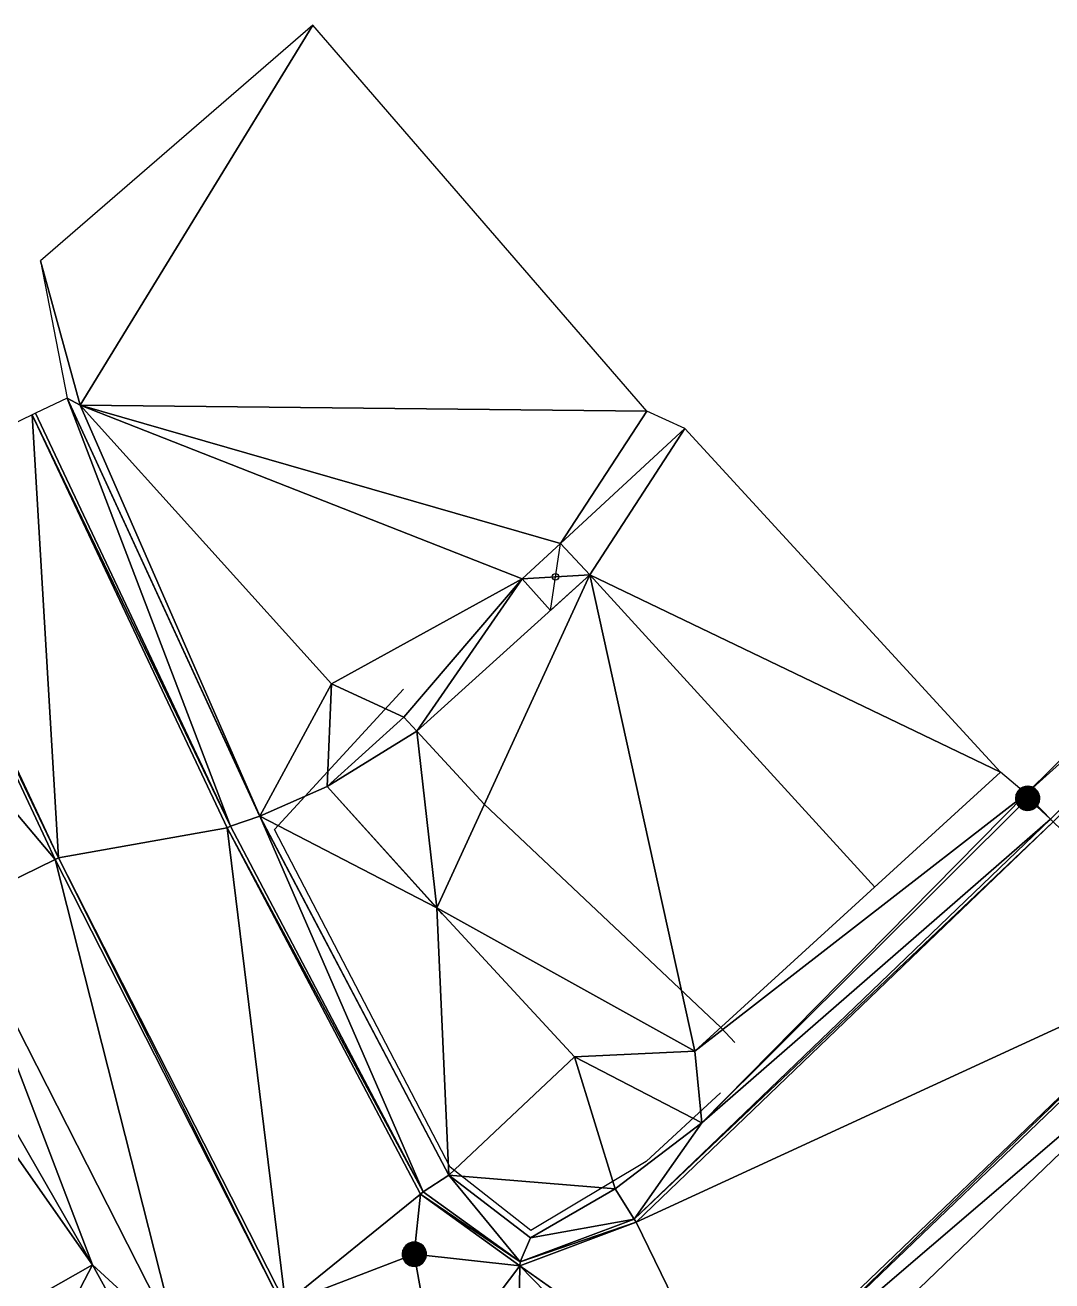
# Model space of a CAD drawing. Header units: metres. Extents: x 7513097.9 to 7513162, y 4691686.1 to 4691732.8.
# Drawn here: x 7513119.41 to 7513144.57, y 4691702 to 4691732.76 of the extents above; entities that cross this region are included whole.
import ezdxf

# ---------------------------------------------------------------- set-up
doc = ezdxf.new("R2010")
doc.units = ezdxf.units.M
doc.header["$PDMODE"] = 32
doc.header["$PDSIZE"] = 0.5
for name, color, linetype in [('Asfallt', 8, 'Continuous'), ('break', 7, 'Continuous'), ('Bunari', 5, 'Continuous'), ('Objekt', 1, 'Continuous'), ('pikat puset fekal', 7, 'Continuous'), ('Puset kanalizimi', 134, 'Continuous'), ('rrethoj', 3, 'Continuous'), ('Terreni', 37, 'Continuous'), ('Trotuari', 47, 'Continuous')]:
    doc.layers.add(name, color=color, linetype=linetype)

# ---------------------------------------------------------------- blocks, each defined once
blk = doc.blocks.new('BUNARI')
at = {"layer": 'Bunari'}
for p, q in [((-0.822, -0.048), (0.124, 0.821)), ((-0.124, -0.822), (0.124, 0.821)), ((0.843, 0.049), (0.124, 0.821)), ((-0.822, -0.048), (0.843, 0.049)), ((-0.124, -0.822), (0.843, 0.049)), ((-0.822, -0.048), (-0.124, -0.822))]:
    blk.add_line(p, q, dxfattribs=at)
blk.add_circle((0, 0), 0.08, dxfattribs=at)
blk = doc.blocks.new('Detail')
for p, q in [((0.032, 0.04), (0, 0.04)), ((0, 0.04), (0, 0)), ((0, 0), (0.032, 0)), ((0.032, 0), (0.032, 0.04))]:
    blk.add_line(p, q)
at = {"color": 250, "true_color": 0x282828}
mesh = blk.add_polyface(dxfattribs=at)
corners = [(0.032, 0), (0, 0.04), (0, 0), (0.032, 0.04)]
mesh.append_faces([[corners[k] for k in face] for face in [(0, 1, 2), (1, 0, 3)]], dxfattribs={"vtx0": -1, "color": 250})
blk = doc.blocks.new('Manhole_cover')
at = {"extrusion": (0, 0, -1)}
blk.add_circle((0, 0), 0.297, dxfattribs=at)
at = {"color": 250, "true_color": 0x383838, "extrusion": (0, 0, -1)}
for radius in [0.279, 0.124, 0.102]:
    blk.add_circle((0, 0), radius, dxfattribs=at)
for p, rotation in [((-0.219, -0.016), 90), ((-0.216, 0.041), 75.00000000000006), ((-0.198, 0.096), 60.00000000000002), ((-0.166, 0.144), 45.00000000000004), ((-0.152, 0), 84.00000000000004), ((-0.142, 0.054), 63), ((-0.124, 0.182), 30), ((-0.113, 0.101), 41.99999999999997), ((-0.072, 0.207), 15.00000000000006), ((-0.069, 0.135), 21.00000000000001), ((0.041, 0.216), 344.9999999999999), ((0.047, 0.144), 336.0000000000002), ((0.095, 0.118), 315.0000000000002), ((0.096, 0.198), 329.9999999999999), ((0.131, 0.076), 294.0000000000001), ((0.144, 0.166), 315), ((0.15, 0.024), 273.0000000000001), ((0.182, 0.124), 299.9999999999999), ((0.207, 0.072), 285.0000000000001), ((0.219, 0.016), 270), ((-0.207, -0.072), 105.0000000000001), ((-0.182, -0.124), 120.0000000000001), ((-0.144, -0.166), 135.0000000000001), ((-0.142, -0.055), 105), ((-0.113, -0.102), 126), ((-0.096, -0.198), 150.0000000000001), ((-0.069, -0.135), 147.0000000000001), ((-0.041, -0.216), 165.0000000000001), ((-0.016, -0.151), 168.0000000000001), ((0.016, -0.219), 180.0000000000001), ((0.04, -0.146), 189.0000000000001), ((0.072, -0.207), 195.0000000000001), ((0.089, -0.123), 210.0000000000001), ((0.124, -0.182), 210.0000000000001), ((0.127, -0.082), 231.0000000000001), ((0.148, -0.031), 252.0000000000001), ((0.166, -0.144), 225.0000000000001), ((0.198, -0.096), 240), ((0.216, -0.041), 255.0000000000001)]:
    blk.add_blockref('Detail', p, dxfattribs=dict(rotation=rotation))
for p in [(-0.016, 0.219), (-0.016, 0.151)]:
    blk.add_blockref('Detail', p)
at = {"color": 250, "true_color": 0x383838}
mesh = blk.add_polyface(dxfattribs=at)
corners = [(-0.292, -0.055), (-0.28, 0.098), (-0.296, 0.022), (-0.279, 0.021), (-0.275, -0.052), (-0.268, -0.129), (-0.252, -0.121), (-0.225, -0.194), (-0.212, -0.182), (-0.167, -0.245), (-0.157, -0.231), (-0.098, -0.28), (-0.092, -0.264), (-0.022, -0.296), (-0.021, -0.279), (0.055, -0.292), (0.052, -0.275), (0.121, -0.252), (0.129, -0.268), (0.182, -0.212), (0.194, -0.225), (0.231, -0.157), (0.245, -0.167), (0.264, -0.092), (0.28, -0.098), (0.279, -0.021), (-0.264, 0.092), (-0.245, 0.167), (-0.231, 0.157), (-0.194, 0.225), (-0.182, 0.212), (-0.129, 0.268), (-0.121, 0.252), (-0.055, 0.292), (-0.052, 0.275), (0.022, 0.296), (0.021, 0.279), (0.092, 0.264), (0.098, 0.28), (0.157, 0.231), (0.167, 0.245), (0.212, 0.182), (0.225, 0.194), (0.252, 0.121), (0.268, 0.129), (0.275, 0.052), (0.292, 0.055), (0.296, -0.022)]
mesh.append_faces([[corners[k] for k in face] for face in [(0, 1, 2), (46, 24, 47)]], dxfattribs={"vtx0": -1, "color": 250})
mesh.append_faces([[corners[k] for k in face] for face in [(3, 0, 4), (4, 5, 6), (6, 7, 8), (8, 9, 10), (10, 11, 12), (12, 13, 14), (14, 15, 16), (16, 15, 17), (17, 18, 19), (19, 20, 21), (21, 22, 23), (23, 24, 25), (1, 26, 27), (26, 1, 3), (27, 28, 29), (29, 30, 31), (31, 32, 33), (33, 34, 35), (35, 37, 38), (38, 39, 40), (40, 41, 42), (42, 43, 44), (44, 45, 46)]], dxfattribs={"vtx0": -1, "vtx1": -1, "color": 250})
mesh.append_faces([[corners[k] for k in face] for face in [(1, 0, 3), (46, 25, 24)]], dxfattribs={"vtx0": -1, "vtx1": -1, "vtx2": -1, "color": 250})
mesh.append_faces([[corners[k] for k in face] for face in [(4, 0, 5), (6, 5, 7), (8, 7, 9), (10, 9, 11), (12, 11, 13), (14, 13, 15), (17, 15, 18), (19, 18, 20), (21, 20, 22), (23, 22, 24), (27, 26, 28), (29, 28, 30), (31, 30, 32), (33, 32, 34), (35, 34, 36), (35, 36, 37), (38, 37, 39), (40, 39, 41), (42, 41, 43), (44, 43, 45), (46, 45, 25)]], dxfattribs={"vtx0": -1, "vtx2": -1, "color": 250})
mesh = blk.add_polyface(dxfattribs=at)
corners = [(-0.182, 0.123), (-0.194, 0.172), (-0.216, 0.143), (-0.166, 0.144), (-0.177, 0.072), (-0.163, 0.1), (-0.144, 0.166), (-0.14, 0.131), (-0.127, 0.082), (-0.143, 0.216), (-0.264, 0.092), (-0.254, 0.051), (-0.231, 0.157), (-0.259, 0.016), (-0.246, 0.082), (-0.232, 0.115), (-0.182, 0.212), (-0.172, 0.194), (-0.121, 0.252), (-0.275, -0.052), (-0.279, 0.021), (-0.259, -0.016), (-0.198, 0.096), (-0.191, 0.004), (-0.188, 0.035), (-0.148, 0.031), (-0.142, 0.054), (-0.142, -0.055), (-0.216, 0.041), (-0.216, -0.042), (-0.208, 0.072), (-0.207, -0.072), (-0.219, 0.016), (-0.219, -0.016)]
mesh.append_faces([[corners[k] for k in face] for face in [(19, 10, 20)]], dxfattribs={"vtx0": -1, "color": 250})
mesh.append_faces([[corners[k] for k in face] for face in [(0, 1, 2), (1, 0, 3), (3, 5, 6), (10, 11, 12), (12, 2, 16), (16, 17, 18), (22, 23, 0), (4, 25, 26), (26, 27, 8), (28, 29, 30), (30, 15, 14), (15, 30, 22), (32, 11, 13), (11, 32, 28)]], dxfattribs={"vtx0": -1, "vtx1": -1, "color": 250})
mesh.append_faces([[corners[k] for k in face] for face in [(3, 0, 4), (6, 5, 7), (6, 7, 9), (11, 10, 13), (12, 14, 15), (16, 2, 1), (18, 17, 9), (10, 19, 21), (0, 24, 4), (25, 27, 26), (22, 30, 31)]], dxfattribs={"vtx0": -1, "vtx1": -1, "vtx2": -1, "color": 250})
mesh.append_faces([[corners[k] for k in face] for face in [(3, 4, 5), (7, 5, 8), (12, 11, 14), (12, 15, 2), (16, 1, 17), (9, 17, 6), (10, 21, 13), (0, 23, 24), (4, 24, 25), (28, 32, 33)]], dxfattribs={"vtx0": -1, "vtx2": -1, "color": 250})
mesh = blk.add_polyface(dxfattribs=at)
corners = [(-0.182, -0.124), (-0.191, 0.004), (-0.198, -0.096), (-0.188, -0.034), (-0.18, -0.065), (-0.259, -0.016), (-0.275, -0.052), (-0.252, -0.121), (-0.254, -0.052), (-0.246, -0.083), (-0.212, -0.182), (-0.232, -0.116), (-0.166, -0.144), (-0.163, -0.099), (-0.142, -0.055), (-0.131, -0.076), (-0.207, -0.072), (-0.198, 0.096), (-0.152, 0), (-0.15, -0.024), (-0.148, 0.031), (-0.127, 0.082), (-0.121, -0.024), (-0.113, -0.102), (-0.106, -0.064), (-0.144, -0.166), (-0.145, -0.125), (-0.117, -0.151), (-0.095, -0.118), (-0.077, -0.097), (-0.069, -0.135), (-0.04, -0.117), (-0.016, -0.151), (0.003, -0.124), (-0.219, -0.016), (-0.216, -0.042), (-0.216, 0.041), (-0.208, 0.072)]
mesh.append_faces([[corners[k] for k in face] for face in [(0, 1, 2), (3, 0, 4), (8, 7, 9), (4, 13, 14), (18, 19, 20), (22, 23, 24), (13, 25, 26), (26, 25, 23), (24, 28, 29), (29, 30, 31), (31, 32, 33)]], dxfattribs={"vtx0": -1, "vtx1": -1, "color": 250})
mesh.append_faces([[corners[k] for k in face] for face in [(1, 0, 3), (5, 7, 8), (9, 10, 11), (0, 12, 4), (4, 12, 13), (16, 2, 17), (17, 2, 1), (21, 14, 15), (21, 15, 22), (23, 28, 24), (34, 35, 36)]], dxfattribs={"vtx0": -1, "vtx1": -1, "vtx2": -1, "color": 250})
mesh.append_faces([[corners[k] for k in face] for face in [(5, 6, 7), (9, 7, 10), (14, 13, 15), (11, 16, 9), (16, 11, 2), (3, 18, 1), (18, 3, 19), (20, 19, 14), (22, 15, 23), (23, 27, 28), (29, 28, 30), (8, 34, 5), (34, 8, 35), (37, 35, 16)]], dxfattribs={"vtx0": -1, "vtx2": -1, "color": 250})
mesh = blk.add_polyface(dxfattribs=at)
corners = [(-0.14, 0.131), (-0.127, 0.082), (-0.113, 0.101), (-0.122, 0.019), (-0.109, 0.059), (-0.089, 0.123), (-0.082, 0.093), (-0.083, 0.172), (-0.069, 0.135), (-0.045, 0.115), (-0.04, 0.146), (-0.003, 0.124), (-0.016, 0.151), (0.016, 0.151), (-0.121, 0.252), (-0.143, 0.216), (-0.116, 0.232), (-0.052, 0.275), (-0.083, 0.246), (-0.096, 0.198), (-0.052, 0.254), (-0.042, 0.216), (-0.016, 0.259), (0.021, 0.279), (-0.016, 0.219), (-0.016, 0.191), (0.016, 0.219), (-0.124, 0.182), (-0.116, 0.152), (-0.121, -0.024), (-0.072, 0.207), (-0.054, 0.183)]
mesh.append_faces([[corners[k] for k in face] for face in [(0, 1, 2), (2, 4, 5), (7, 6, 8), (8, 9, 10), (12, 11, 13), (14, 16, 17), (17, 22, 23), (22, 10, 24), (25, 24, 12), (24, 25, 26), (27, 28, 19), (30, 31, 21)]], dxfattribs={"vtx0": -1, "vtx1": -1, "color": 250})
mesh.append_faces([[corners[k] for k in face] for face in [(2, 1, 3), (5, 6, 7), (10, 11, 12), (17, 16, 18), (18, 19, 5), (18, 5, 7), (17, 21, 22), (22, 21, 10), (24, 10, 12)]], dxfattribs={"vtx0": -1, "vtx1": -1, "vtx2": -1, "color": 250})
mesh.append_faces([[corners[k] for k in face] for face in [(2, 3, 4), (5, 4, 6), (8, 6, 9), (10, 9, 11), (14, 15, 16), (18, 16, 19), (17, 18, 20), (17, 20, 21), (0, 27, 15), (27, 0, 28), (19, 28, 5), (1, 29, 3), (7, 30, 18), (30, 7, 31), (21, 31, 10)]], dxfattribs={"vtx0": -1, "vtx2": -1, "color": 250})
mesh = blk.add_polyface(dxfattribs=at)
corners = [(-0.106, -0.064), (-0.095, -0.035), (-0.102, 0), (-0.077, -0.097), (-0.078, -0.065), (-0.051, -0.088), (-0.04, -0.117), (-0.018, -0.1), (0.003, -0.124), (0.018, -0.1), (0.045, -0.115), (0.051, -0.088), (0.082, -0.093), (0.078, -0.065), (0.095, -0.035), (0.109, -0.059), (0.102, 0), (0.106, 0.064), (0.121, 0.024), (0.122, -0.019), (-0.121, -0.024), (-0.109, 0.059), (-0.122, 0.019), (-0.095, 0.035), (-0.082, 0.093), (-0.078, 0.065), (-0.045, 0.115), (-0.051, 0.088), (-0.018, 0.1), (-0.003, 0.124), (0.018, 0.1), (0.04, 0.117), (0.051, 0.088), (0.077, 0.097), (0.078, 0.065), (0.095, 0.035)]
mesh.append_faces([[corners[k] for k in face] for face in [(18, 15, 19), (20, 21, 22)]], dxfattribs={"vtx0": -1, "color": 250})
mesh.append_faces([[corners[k] for k in face] for face in [(1, 3, 4), (4, 3, 5), (5, 6, 7), (7, 8, 9), (9, 10, 11), (11, 12, 13), (13, 12, 14), (14, 15, 16), (17, 15, 18), (21, 23, 24), (24, 25, 26), (26, 28, 29), (29, 30, 31), (31, 32, 33), (33, 34, 17)]], dxfattribs={"vtx0": -1, "vtx1": -1, "color": 250})
mesh.append_faces([[corners[k] for k in face] for face in [(16, 15, 17), (21, 0, 2)]], dxfattribs={"vtx0": -1, "vtx1": -1, "vtx2": -1, "color": 250})
mesh.append_faces([[corners[k] for k in face] for face in [(0, 1, 2), (1, 0, 3), (5, 3, 6), (7, 6, 8), (9, 8, 10), (11, 10, 12), (14, 12, 15), (21, 20, 0), (21, 2, 23), (24, 23, 25), (26, 25, 27), (26, 27, 28), (29, 28, 30), (31, 30, 32), (33, 32, 34), (17, 34, 35), (17, 35, 16)]], dxfattribs={"vtx0": -1, "vtx2": -1, "color": 250})
at = {"color": 250, "true_color": 0x282828}
mesh = blk.add_polyface(dxfattribs=at)
corners = [(-0.095, -0.035), (-0.095, 0.035), (-0.102, 0), (-0.078, 0.065), (-0.078, -0.065), (-0.051, 0.088), (-0.051, -0.088), (-0.018, 0.1), (-0.018, -0.1), (0.018, 0.1), (0.018, -0.1), (0.051, 0.088), (0.051, -0.088), (0.078, 0.065), (0.078, -0.065), (0.095, 0.035), (0.095, -0.035), (0.102, 0)]
mesh.append_faces([[corners[k] for k in face] for face in [(0, 1, 2), (15, 16, 17)]], dxfattribs={"vtx0": -1, "color": 250})
mesh.append_faces([[corners[k] for k in face] for face in [(1, 0, 3), (3, 4, 5), (5, 6, 7), (7, 8, 9), (9, 10, 11), (11, 12, 13), (13, 14, 15)]], dxfattribs={"vtx0": -1, "vtx1": -1, "color": 250})
mesh.append_faces([[corners[k] for k in face] for face in [(3, 0, 4), (5, 4, 6), (7, 6, 8), (9, 8, 10), (11, 10, 12), (13, 12, 14), (15, 14, 16)]], dxfattribs={"vtx0": -1, "vtx2": -1, "color": 250})
at = {"color": 250, "true_color": 0x383838}
mesh = blk.add_polyface(dxfattribs=at)
corners = [(0.003, -0.124), (0.016, -0.219), (0.008, -0.151), (0.014, -0.191), (0.046, -0.186), (0.016, -0.259), (0.042, -0.216), (0.072, -0.207), (0.062, -0.138), (0.082, -0.173), (0.083, -0.246), (0.096, -0.198), (0.109, -0.157), (0.124, -0.182), (0.045, -0.115), (0.04, -0.146), (0.082, -0.093), (0.089, -0.123), (0.109, -0.059), (0.107, -0.107), (0.127, -0.082), (0.122, -0.019), (0.138, -0.132), (-0.016, -0.259), (-0.021, -0.279), (0.052, -0.275), (0.052, -0.254), (0.121, -0.252), (0.116, -0.232), (0.143, -0.216), (0.131, 0.076), (0.139, -0.061)]
mesh.append_faces([[corners[k] for k in face] for face in [(2, 1, 3), (3, 1, 4), (8, 7, 9), (9, 11, 12), (14, 8, 16), (16, 17, 18), (18, 20, 21), (12, 19, 17), (19, 12, 22), (23, 25, 5), (6, 25, 26), (26, 27, 10), (11, 27, 28), (28, 27, 29)]], dxfattribs={"vtx0": -1, "vtx1": -1, "color": 250})
mesh.append_faces([[corners[k] for k in face] for face in [(0, 1, 2), (4, 5, 6), (4, 7, 8), (9, 10, 11), (14, 4, 8), (18, 17, 19), (22, 12, 13), (5, 25, 6), (10, 27, 11), (30, 21, 20), (20, 31, 30)]], dxfattribs={"vtx0": -1, "vtx1": -1, "vtx2": -1, "color": 250})
mesh.append_faces([[corners[k] for k in face] for face in [(4, 1, 5), (4, 6, 7), (9, 7, 10), (12, 11, 13), (2, 14, 0), (14, 2, 15), (14, 15, 4), (16, 8, 17), (18, 19, 20), (23, 24, 25), (26, 25, 27)]], dxfattribs={"vtx0": -1, "vtx2": -1, "color": 250})
mesh = blk.add_polyface(dxfattribs=at)
corners = [(0.047, 0.144), (0.072, 0.208), (0.041, 0.216), (0.063, 0.181), (0.092, 0.168), (0.082, 0.246), (0.016, 0.151), (0.04, 0.117), (0.016, 0.191), (0.016, 0.259), (0.021, 0.279), (0.051, 0.254), (0.092, 0.264), (0.123, 0.146), (0.096, 0.198), (0.095, 0.118), (0.123, 0.182), (0.143, 0.216), (0.144, 0.166), (0.146, 0.124), (0.166, 0.144), (-0.016, 0.259), (0.016, 0.219), (-0.016, 0.191), (0.076, 0.132), (0.077, 0.097), (0.168, 0.092), (0.194, 0.172), (0.182, 0.124), (0.216, 0.143), (0.212, 0.182), (0.252, 0.121), (0.115, 0.232), (0.157, 0.231), (0.172, 0.194)]
mesh.append_faces([[corners[k] for k in face] for face in [(1, 4, 5), (6, 7, 8), (10, 11, 12), (13, 14, 15), (14, 13, 16), (16, 13, 17), (18, 19, 20), (22, 8, 9), (24, 25, 4), (20, 26, 27), (30, 29, 31), (12, 32, 33), (32, 12, 14), (33, 34, 30)]], dxfattribs={"vtx0": -1, "vtx1": -1, "color": 250})
mesh.append_faces([[corners[k] for k in face] for face in [(8, 7, 9), (9, 7, 10), (10, 7, 2), (12, 5, 4), (17, 13, 18), (7, 0, 2), (4, 15, 12), (27, 29, 30), (14, 12, 15), (33, 17, 18)]], dxfattribs={"vtx0": -1, "vtx1": -1, "vtx2": -1, "color": 250})
mesh.append_faces([[corners[k] for k in face] for face in [(0, 1, 2), (1, 0, 3), (1, 3, 4), (10, 2, 11), (12, 11, 5), (18, 13, 19), (10, 21, 9), (22, 23, 8), (27, 28, 29), (33, 32, 17), (33, 18, 34), (30, 34, 27)]], dxfattribs={"vtx0": -1, "vtx2": -1, "color": 250})
mesh = blk.add_polyface(dxfattribs=at)
corners = [(0.016, 0.151), (-0.003, 0.124), (0.04, 0.117), (0.191, -0.006), (0.198, -0.096), (0.198, 0.096), (0.207, 0.072), (0.232, 0.116), (0.246, 0.083), (0.208, -0.072), (0.216, 0.042), (0.216, -0.041), (0.219, 0.016), (0.254, 0.052), (0.259, 0.016), (0.047, 0.144), (0.077, 0.097), (0.076, 0.132), (0.092, 0.168), (0.095, 0.118), (0.106, 0.064), (0.118, 0.096), (0.121, 0.024), (0.131, 0.076), (0.146, 0.124), (0.122, -0.019), (0.168, 0.092), (0.166, 0.144), (0.194, 0.172), (0.182, 0.124), (0.18, 0.063), (0.252, 0.121), (0.216, 0.143), (0.275, 0.052), (0.259, -0.016), (0.139, -0.061), (0.144, 0.047), (0.148, -0.031), (0.15, 0.024), (0.189, 0.026), (0.151, -0.008)]
mesh.append_faces([[corners[k] for k in face] for face in [(5, 6, 7), (10, 12, 13), (15, 16, 17), (19, 20, 21), (21, 23, 24), (31, 13, 33), (36, 38, 30), (29, 39, 5)]], dxfattribs={"vtx0": -1, "vtx1": -1, "color": 250})
mesh.append_faces([[corners[k] for k in face] for face in [(3, 4, 5), (5, 4, 6), (10, 11, 12), (18, 16, 19), (21, 22, 23), (24, 26, 27), (28, 26, 29), (31, 7, 8), (33, 13, 14), (36, 37, 38), (30, 39, 29)]], dxfattribs={"vtx0": -1, "vtx1": -1, "vtx2": -1, "color": 250})
mesh.append_faces([[corners[k] for k in face] for face in [(0, 1, 2), (7, 6, 8), (9, 10, 6), (13, 12, 14), (15, 2, 16), (19, 16, 20), (21, 20, 22), (23, 22, 25), (24, 23, 26), (29, 26, 30), (31, 32, 7), (31, 8, 13), (33, 14, 34), (35, 36, 23), (30, 38, 39), (5, 39, 3), (37, 40, 38)]], dxfattribs={"vtx0": -1, "vtx2": -1, "color": 250})
mesh = blk.add_polyface(dxfattribs=at)
corners = [(0.138, -0.132), (0.124, -0.182), (0.143, -0.216), (0.144, -0.166), (0.158, -0.107), (0.166, -0.144), (0.182, -0.123), (0.186, -0.044), (0.176, -0.074), (0.198, -0.096), (0.191, -0.006), (0.216, 0.042), (0.208, -0.072), (0.216, -0.041), (0.121, -0.252), (0.182, -0.212), (0.172, -0.194), (0.194, -0.172), (0.231, -0.157), (0.216, -0.143), (0.232, -0.115), (0.264, -0.092), (0.246, -0.082), (0.254, -0.051), (0.259, -0.016), (0.275, 0.052), (0.279, -0.021), (0.219, -0.016), (0.219, 0.016), (0.207, 0.072), (0.139, -0.061), (0.127, -0.082), (0.144, 0.047), (0.148, -0.031), (0.151, -0.008)]
mesh.append_faces([[corners[k] for k in face] for face in [(25, 21, 26)]], dxfattribs={"vtx0": -1, "color": 250})
mesh.append_faces([[corners[k] for k in face] for face in [(0, 3, 4), (3, 15, 16), (16, 15, 17), (19, 18, 20), (22, 21, 23), (27, 23, 24), (12, 20, 22), (30, 4, 8), (6, 17, 19), (34, 7, 10)]], dxfattribs={"vtx0": -1, "vtx1": -1, "color": 250})
mesh.append_faces([[corners[k] for k in face] for face in [(0, 2, 3), (7, 9, 10), (2, 15, 3), (17, 18, 19), (20, 21, 22), (23, 21, 24), (25, 24, 21), (9, 12, 29), (8, 4, 5), (8, 5, 6)]], dxfattribs={"vtx0": -1, "vtx1": -1, "vtx2": -1, "color": 250})
mesh.append_faces([[corners[k] for k in face] for face in [(0, 1, 2), (4, 3, 5), (6, 7, 8), (7, 6, 9), (11, 12, 13), (2, 14, 15), (17, 15, 18), (20, 18, 21), (13, 27, 28), (27, 13, 23), (12, 9, 20), (30, 31, 4), (6, 5, 17), (32, 30, 33), (34, 33, 7)]], dxfattribs={"vtx0": -1, "vtx2": -1, "color": 250})
mesh = blk.add_polyface(dxfattribs=at)
corners = [(-0.096, -0.198), (-0.117, -0.151), (-0.123, -0.182), (-0.09, -0.169), (-0.092, -0.264), (-0.082, -0.246), (-0.021, -0.279), (-0.051, -0.254), (-0.041, -0.216), (-0.024, -0.19), (-0.016, -0.151), (-0.016, -0.219), (0.016, -0.219), (0.003, -0.124), (-0.232, -0.116), (-0.212, -0.182), (-0.216, -0.143), (-0.182, -0.124), (-0.194, -0.172), (-0.166, -0.144), (-0.157, -0.231), (-0.172, -0.194), (-0.144, -0.166), (-0.143, -0.216), (-0.115, -0.232), (-0.016, -0.259), (-0.163, -0.099), (-0.113, -0.102), (-0.04, -0.117), (-0.069, -0.135), (-0.047, -0.144), (-0.055, -0.183), (-0.072, -0.208)]
mesh.append_faces([[corners[k] for k in face] for face in [(0, 1, 2), (1, 0, 3), (5, 6, 7), (7, 6, 8), (9, 6, 10), (14, 15, 16), (16, 15, 17), (20, 18, 15), (18, 20, 21), (21, 20, 22), (23, 4, 24), (24, 4, 0), (22, 26, 19), (30, 29, 31), (31, 8, 9)]], dxfattribs={"vtx0": -1, "vtx1": -1, "color": 250})
mesh.append_faces([[corners[k] for k in face] for face in [(3, 0, 4), (3, 4, 5), (8, 6, 9), (10, 6, 11), (10, 12, 13), (17, 15, 18), (22, 20, 23), (27, 22, 23), (27, 2, 1), (28, 29, 30), (29, 32, 31)]], dxfattribs={"vtx0": -1, "vtx1": -1, "vtx2": -1, "color": 250})
mesh.append_faces([[corners[k] for k in face] for face in [(5, 4, 6), (10, 11, 12), (17, 18, 19), (23, 20, 4), (6, 25, 11), (27, 23, 2), (28, 30, 10), (5, 29, 3), (29, 5, 32), (31, 32, 8)]], dxfattribs={"vtx0": -1, "vtx2": -1, "color": 250})

msp = doc.modelspace()

# ---------------------------------------------------------------- linework, layer by layer
at = {"layer": 'Asfallt'}
for points in [[(7513119.586, 4691723.213, 574.489), (7513124.365, 4691713.098, 574.401), (7513129.1, 4691704.123, 574.484), (7513131.532, 4691702.371, 574.522), (7513134.384, 4691703.44, 574.53), (7513144.601, 4691713.246, 574.604), (7513157.838, 4691726.317, 574.615)], [(7513143.3, 4691688.534, 574.432), (7513136.091, 4691697.604, 574.446), (7513135.986, 4691697.808, 574.458), (7513136.672, 4691698.744, 574.509), (7513148.195, 4691709.801, 574.604), (7513161.27, 4691722.668, 574.795)], [(7513115.96, 4691721.468, 574.557), (7513120.229, 4691712.364, 574.525), (7513125.791, 4691701.453, 574.474), (7513126.424, 4691698.811, 574.472), (7513124.972, 4691696.911, 574.421), (7513118.464, 4691691.986, 574.304)]]:
    msp.add_polyline3d(points, dxfattribs=at)
at = {"layer": 'break', "elevation": 586.361, "flags": 128}
for points in [[(7513133.253, 4691719.292), (7513140.229, 4691711.645)], [(7513136.462, 4691708.209), (7513130.658, 4691713.676), (7513129.008, 4691715.466)]]:
    msp.add_lwpolyline(points, dxfattribs=at)
at = {"layer": 'Objekt'}
for p, q in [((7513126.817, 4691714.112, 574.793), (7513128.695, 4691715.812, 574.762)), ((7513129.008, 4691715.466, 574.793), (7513128.695, 4691715.812, 574.762)), ((7513129.63, 4691710.985, 574.793), (7513126.817, 4691714.112, 574.793))]:
    msp.add_line(p, q, dxfattribs=at)
at = {"layer": 'Objekt', "elevation": 585.861, "flags": 128}
msp.add_lwpolyline([(7513136.798, 4691707.84), (7513136.462, 4691708.209)], dxfattribs=at)
at = {"layer": 'pikat puset fekal'}
for p in [(7513143.976, 4691713.821, 574.793), (7513128.95, 4691702.657, 574.345)]:
    msp.add_point(p, dxfattribs=at)
at = {"layer": 'rrethoj'}
msp.add_polyline3d([(7513136.448, 4691706.611, 574.662), (7513134.63, 4691704.924, 574.639), (7513131.807, 4691703.238, 574.645), (7513129.825, 4691704.786, 574.561), (7513125.524, 4691713.057, 574.608), (7513128.685, 4691716.493, 574.88)], dxfattribs=at)
at = {"layer": 'Terreni', "linetype": 'Continuous', "lineweight": -3}
for points in [[(7513120.762, 4691723.447, 574.764), (7513126.462, 4691732.756, 574.764), (7513119.792, 4691726.983, 574.764)], [(7513120.762, 4691723.447, 574.764), (7513134.642, 4691723.305, 574.764), (7513126.462, 4691732.756, 574.764)], [(7513120.762, 4691723.447, 574.764), (7513119.792, 4691726.983, 574.764), (7513120.446, 4691723.619, 574.662)], [(7513157.17, 4691726.993, 574.788), (7513143.938, 4691713.927, 574.777), (7513157.775, 4691726.381, 574.688)], [(7513143.938, 4691713.927, 574.777), (7513144.538, 4691713.311, 574.727), (7513157.775, 4691726.381, 574.688)], [(7513157.838, 4691726.317, 574.615), (7513157.775, 4691726.381, 574.688), (7513144.538, 4691713.311, 574.727)], [(7513157.838, 4691726.317, 574.615), (7513144.538, 4691713.311, 574.727), (7513144.601, 4691713.246, 574.604)], [(7513120.446, 4691723.619, 574.662), (7513119.667, 4691723.251, 574.562), (7513124.446, 4691713.138, 574.474)], [(7513125.166, 4691713.38, 574.574), (7513120.762, 4691723.447, 574.764), (7513120.446, 4691723.619, 574.662)], [(7513120.446, 4691723.619, 574.662), (7513124.446, 4691713.138, 574.474), (7513125.166, 4691713.38, 574.574)], [(7513120.762, 4691723.447, 574.764), (7513132.534, 4691720.064, 574.793), (7513134.642, 4691723.305, 574.764)], [(7513120.762, 4691723.447, 574.764), (7513131.588, 4691719.195, 574.848), (7513132.534, 4691720.064, 574.793)], [(7513120.762, 4691723.447, 574.764), (7513126.921, 4691716.622, 574.764), (7513131.588, 4691719.195, 574.848)], [(7513125.166, 4691713.38, 574.574), (7513126.921, 4691716.622, 574.764), (7513120.762, 4691723.447, 574.764)], [(7513120.229, 4691712.364, 574.525), (7513119.586, 4691723.213, 574.489), (7513115.96, 4691721.468, 574.557)], [(7513124.446, 4691713.138, 574.474), (7513119.667, 4691723.251, 574.562), (7513119.586, 4691723.213, 574.489)], [(7513119.586, 4691723.213, 574.489), (7513120.229, 4691712.364, 574.525), (7513124.365, 4691713.098, 574.401)], [(7513124.446, 4691713.138, 574.474), (7513119.586, 4691723.213, 574.489), (7513124.365, 4691713.098, 574.401)], [(7513135.579, 4691722.875, 574.793), (7513134.642, 4691723.305, 574.764), (7513132.534, 4691720.064, 574.793)], [(7513135.579, 4691722.875, 574.793), (7513132.534, 4691720.064, 574.793), (7513133.253, 4691719.292, 574.793)], [(7513135.579, 4691722.875, 574.793), (7513133.253, 4691719.292, 574.793), (7513143.314, 4691714.459, 574.793)], [(7513115.879, 4691721.43, 574.68), (7513113.438, 4691720.285, 574.63), (7513120.148, 4691712.324, 574.648)], [(7513115.879, 4691721.43, 574.68), (7513120.229, 4691712.364, 574.525), (7513115.96, 4691721.468, 574.557)], [(7513120.148, 4691712.324, 574.648), (7513120.229, 4691712.364, 574.525), (7513115.879, 4691721.43, 574.68)], [(7513115.879, 4691721.43, 574.68), (7513120.148, 4691712.324, 574.648), (7513115.879, 4691721.43, 574.68)], [(7513120.148, 4691712.324, 574.648), (7513113.438, 4691720.285, 574.63), (7513117.726, 4691711.14, 574.557)], [(7513132.534, 4691720.064, 574.793), (7513131.588, 4691719.195, 574.848), (7513133.253, 4691719.292, 574.793)], [(7513126.921, 4691716.622, 574.764), (7513128.695, 4691715.812, 574.762), (7513131.588, 4691719.195, 574.848)], [(7513129.008, 4691715.466, 574.793), (7513131.588, 4691719.195, 574.848), (7513128.695, 4691715.812, 574.762)], [(7513129.008, 4691715.466, 574.793), (7513129.501, 4691711.137, 574.793), (7513133.253, 4691719.292, 574.793)], [(7513129.008, 4691715.466, 574.793), (7513133.253, 4691719.292, 574.793), (7513131.588, 4691719.195, 574.848)], [(7513135.823, 4691707.626, 574.793), (7513133.253, 4691719.292, 574.793), (7513129.501, 4691711.137, 574.793)], [(7513143.314, 4691714.459, 574.793), (7513133.253, 4691719.292, 574.793), (7513135.823, 4691707.626, 574.793)], [(7513125.166, 4691713.38, 574.574), (7513126.817, 4691714.112, 574.793), (7513126.921, 4691716.622, 574.764)], [(7513126.817, 4691714.112, 574.793), (7513128.695, 4691715.812, 574.762), (7513126.921, 4691716.622, 574.764)], [(7513129.008, 4691715.466, 574.793), (7513128.695, 4691715.812, 574.762), (7513126.817, 4691714.112, 574.793)], [(7513129.008, 4691715.466, 574.793), (7513126.817, 4691714.112, 574.793), (7513129.501, 4691711.137, 574.793)], [(7513143.938, 4691713.927, 574.777), (7513143.314, 4691714.459, 574.793), (7513135.823, 4691707.626, 574.793)], [(7513125.166, 4691713.38, 574.574), (7513129.501, 4691711.137, 574.793), (7513126.817, 4691714.112, 574.793)], [(7513143.938, 4691713.927, 574.777), (7513135.823, 4691707.626, 574.793), (7513135.994, 4691705.87, 574.654)], [(7513143.976, 4691713.821, 574.793), (7513143.938, 4691713.927, 574.777), (7513135.994, 4691705.87, 574.654)], [(7513144.538, 4691713.311, 574.727), (7513143.938, 4691713.927, 574.777), (7513143.976, 4691713.821, 574.793)], [(7513135.994, 4691705.87, 574.654), (7513144.538, 4691713.311, 574.727), (7513143.976, 4691713.821, 574.793)], [(7513125.166, 4691713.38, 574.574), (7513124.446, 4691713.138, 574.474), (7513129.17, 4691704.184, 574.489)], [(7513129.794, 4691704.595, 574.561), (7513129.501, 4691711.137, 574.793), (7513125.166, 4691713.38, 574.574)], [(7513125.166, 4691713.38, 574.574), (7513129.17, 4691704.184, 574.489), (7513129.794, 4691704.595, 574.561)], [(7513144.601, 4691713.246, 574.604), (7513144.538, 4691713.311, 574.727), (7513134.335, 4691703.518, 574.653)], [(7513144.538, 4691713.311, 574.727), (7513135.994, 4691705.87, 574.654), (7513134.335, 4691703.518, 574.653)], [(7513144.601, 4691713.246, 574.604), (7513134.335, 4691703.518, 574.653), (7513134.384, 4691703.44, 574.53)], [(7513148.195, 4691709.801, 574.604), (7513144.601, 4691713.246, 574.604), (7513134.384, 4691703.44, 574.53)], [(7513125.791, 4691701.453, 574.474), (7513124.365, 4691713.098, 574.401), (7513120.229, 4691712.364, 574.525)], [(7513124.365, 4691713.098, 574.401), (7513129.17, 4691704.184, 574.489), (7513124.446, 4691713.138, 574.474)], [(7513124.365, 4691713.098, 574.401), (7513129.1, 4691704.123, 574.484), (7513129.17, 4691704.184, 574.489)], [(7513125.791, 4691701.453, 574.474), (7513129.1, 4691704.123, 574.484), (7513124.365, 4691713.098, 574.401)], [(7513123.159, 4691700.482, 574.647), (7513120.148, 4691712.324, 574.648), (7513117.726, 4691711.14, 574.557)], [(7513120.148, 4691712.324, 574.648), (7513117.726, 4691711.14, 574.557), (7513120.148, 4691712.324, 574.648)], [(7513125.706, 4691701.422, 574.597), (7513120.229, 4691712.364, 574.525), (7513120.148, 4691712.324, 574.648)], [(7513120.148, 4691712.324, 574.648), (7513123.159, 4691700.482, 574.647), (7513125.706, 4691701.422, 574.597)], [(7513120.148, 4691712.324, 574.648), (7513125.706, 4691701.422, 574.597), (7513120.148, 4691712.324, 574.648)], [(7513125.706, 4691701.422, 574.597), (7513125.706, 4691701.422, 574.597), (7513120.148, 4691712.324, 574.648)], [(7513120.229, 4691712.364, 574.525), (7513125.706, 4691701.422, 574.597), (7513125.791, 4691701.453, 574.474)], [(7513117.726, 4691711.14, 574.557), (7513116.956, 4691709.532, 574.499), (7513121.063, 4691702.395, 574.499)], [(7513117.726, 4691711.14, 574.557), (7513121.063, 4691702.395, 574.499), (7513123.159, 4691700.482, 574.647)], [(7513135.823, 4691707.626, 574.793), (7513129.501, 4691711.137, 574.793), (7513132.871, 4691707.488, 574.793)], [(7513132.871, 4691707.488, 574.793), (7513129.501, 4691711.137, 574.793), (7513129.794, 4691704.595, 574.561)], [(7513111.637, 4691697.039, 574.499), (7513121.063, 4691702.395, 574.499), (7513115.996, 4691709.617, 574.542)], [(7513116.956, 4691709.532, 574.499), (7513115.996, 4691709.617, 574.542), (7513121.063, 4691702.395, 574.499)], [(7513148.195, 4691709.801, 574.604), (7513134.384, 4691703.44, 574.53), (7513136.672, 4691698.744, 574.509)], [(7513136.74, 4691698.685, 574.632), (7513148.195, 4691709.801, 574.604), (7513136.672, 4691698.744, 574.509)], [(7513136.74, 4691698.685, 574.632), (7513148.258, 4691709.737, 574.727), (7513148.195, 4691709.801, 574.604)], [(7513136.74, 4691698.685, 574.632), (7513148.892, 4691709.084, 574.777), (7513148.258, 4691709.737, 574.727)], [(7513136.74, 4691698.685, 574.632), (7513137.427, 4691698.083, 574.682), (7513148.892, 4691709.084, 574.777)], [(7513133.867, 4691704.261, 574.703), (7513132.871, 4691707.488, 574.793), (7513129.794, 4691704.595, 574.561)], [(7513135.823, 4691707.626, 574.793), (7513132.871, 4691707.488, 574.793), (7513135.994, 4691705.87, 574.654)], [(7513133.867, 4691704.261, 574.703), (7513135.994, 4691705.87, 574.654), (7513132.871, 4691707.488, 574.793)], [(7513133.867, 4691704.261, 574.703), (7513134.335, 4691703.518, 574.653), (7513135.994, 4691705.87, 574.654)], [(7513131.546, 4691702.472, 574.562), (7513129.794, 4691704.595, 574.561), (7513129.17, 4691704.184, 574.489)], [(7513133.867, 4691704.261, 574.703), (7513129.794, 4691704.595, 574.561), (7513131.795, 4691703.06, 574.643)], [(7513131.546, 4691702.472, 574.562), (7513131.795, 4691703.06, 574.643), (7513129.794, 4691704.595, 574.561)], [(7513128.95, 4691702.657, 574.345), (7513129.1, 4691704.123, 574.484), (7513125.791, 4691701.453, 574.474)], [(7513129.1, 4691704.123, 574.484), (7513128.95, 4691702.657, 574.345), (7513131.532, 4691702.371, 574.522)], [(7513131.546, 4691702.472, 574.562), (7513129.17, 4691704.184, 574.489), (7513129.1, 4691704.123, 574.484)], [(7513131.546, 4691702.472, 574.562), (7513129.1, 4691704.123, 574.484), (7513131.532, 4691702.371, 574.522)], [(7513133.867, 4691704.261, 574.703), (7513131.795, 4691703.06, 574.643), (7513134.335, 4691703.518, 574.653)], [(7513131.546, 4691702.472, 574.562), (7513131.532, 4691702.371, 574.522), (7513134.384, 4691703.44, 574.53)], [(7513131.532, 4691702.371, 574.522), (7513136.672, 4691698.744, 574.509), (7513134.384, 4691703.44, 574.53)], [(7513131.546, 4691702.472, 574.562), (7513134.384, 4691703.44, 574.53), (7513134.335, 4691703.518, 574.653)], [(7513134.335, 4691703.518, 574.653), (7513131.795, 4691703.06, 574.643), (7513131.546, 4691702.472, 574.562)], [(7513128.95, 4691702.657, 574.345), (7513125.791, 4691701.453, 574.474), (7513129.487, 4691699.665, 574.475)], [(7513131.532, 4691702.371, 574.522), (7513128.95, 4691702.657, 574.345), (7513129.487, 4691699.665, 574.475)], [(7513111.637, 4691697.039, 574.499), (7513116.783, 4691694.207, 574.477), (7513121.063, 4691702.395, 574.499)], [(7513122.989, 4691698.904, 574.64), (7513121.063, 4691702.395, 574.499), (7513116.783, 4691694.207, 574.477)], [(7513122.989, 4691698.904, 574.64), (7513123.159, 4691700.482, 574.647), (7513121.063, 4691702.395, 574.499)], [(7513131.532, 4691702.371, 574.522), (7513129.487, 4691699.665, 574.475), (7513131.451, 4691697.729, 574.481)], [(7513131.532, 4691702.371, 574.522), (7513131.451, 4691697.729, 574.481), (7513135.986, 4691697.808, 574.458)], [(7513131.532, 4691702.371, 574.522), (7513135.986, 4691697.808, 574.458), (7513136.672, 4691698.744, 574.509)]]:
    msp.add_3dface(points, dxfattribs=at)
at = {"layer": 'Trotuari'}
for points in [[(7513157.17, 4691726.993, 574.788), (7513143.938, 4691713.927, 574.777), (7513135.994, 4691705.87, 574.654), (7513133.867, 4691704.261, 574.703), (7513131.794, 4691703.06, 574.643), (7513129.794, 4691704.594, 574.561), (7513125.166, 4691713.379, 574.574), (7513120.445, 4691723.619, 574.662)], [(7513119.667, 4691723.251, 574.562), (7513124.446, 4691713.138, 574.474), (7513129.17, 4691704.184, 574.489), (7513131.546, 4691702.472, 574.562), (7513134.335, 4691703.518, 574.653), (7513144.538, 4691713.31, 574.727), (7513157.775, 4691726.381, 574.688)], [(7513161.333, 4691722.604, 574.918), (7513148.258, 4691709.736, 574.727), (7513136.74, 4691698.684, 574.632), (7513136.091, 4691697.799, 574.581), (7513136.167, 4691697.653, 574.569), (7513143.37, 4691688.59, 574.555)], [(7513144.083, 4691689.156, 574.605), (7513137.216, 4691697.795, 574.619), (7513137.427, 4691698.083, 574.682), (7513148.892, 4691709.084, 574.777), (7513161.971, 4691721.955, 574.968)], [(7513118.41, 4691692.058, 574.427), (7513124.908, 4691696.975, 574.544), (7513126.327, 4691698.832, 574.595), (7513125.706, 4691701.422, 574.597), (7513120.148, 4691712.324, 574.648), (7513115.879, 4691721.43, 574.68)], [(7513113.438, 4691720.285, 574.63), (7513117.726, 4691711.14, 574.557), (7513123.159, 4691700.482, 574.647), (7513123.406, 4691699.45, 574.643), (7513122.989, 4691698.904, 574.64), (7513116.783, 4691694.207, 574.477)]]:
    msp.add_polyline3d(points, dxfattribs=at)

# ---------------------------------------------------------------- block references
at = {"layer": 'Bunari'}
msp.add_blockref('BUNARI', (7513132.41, 4691719.243, 574.848), dxfattribs=at)
at = {"layer": 'Puset kanalizimi'}
for p in [(7513143.976, 4691713.821, 574.793), (7513128.95, 4691702.657, 574.345)]:
    msp.add_blockref('Manhole_cover', p, dxfattribs=at)

doc.saveas('drawing.dxf')
